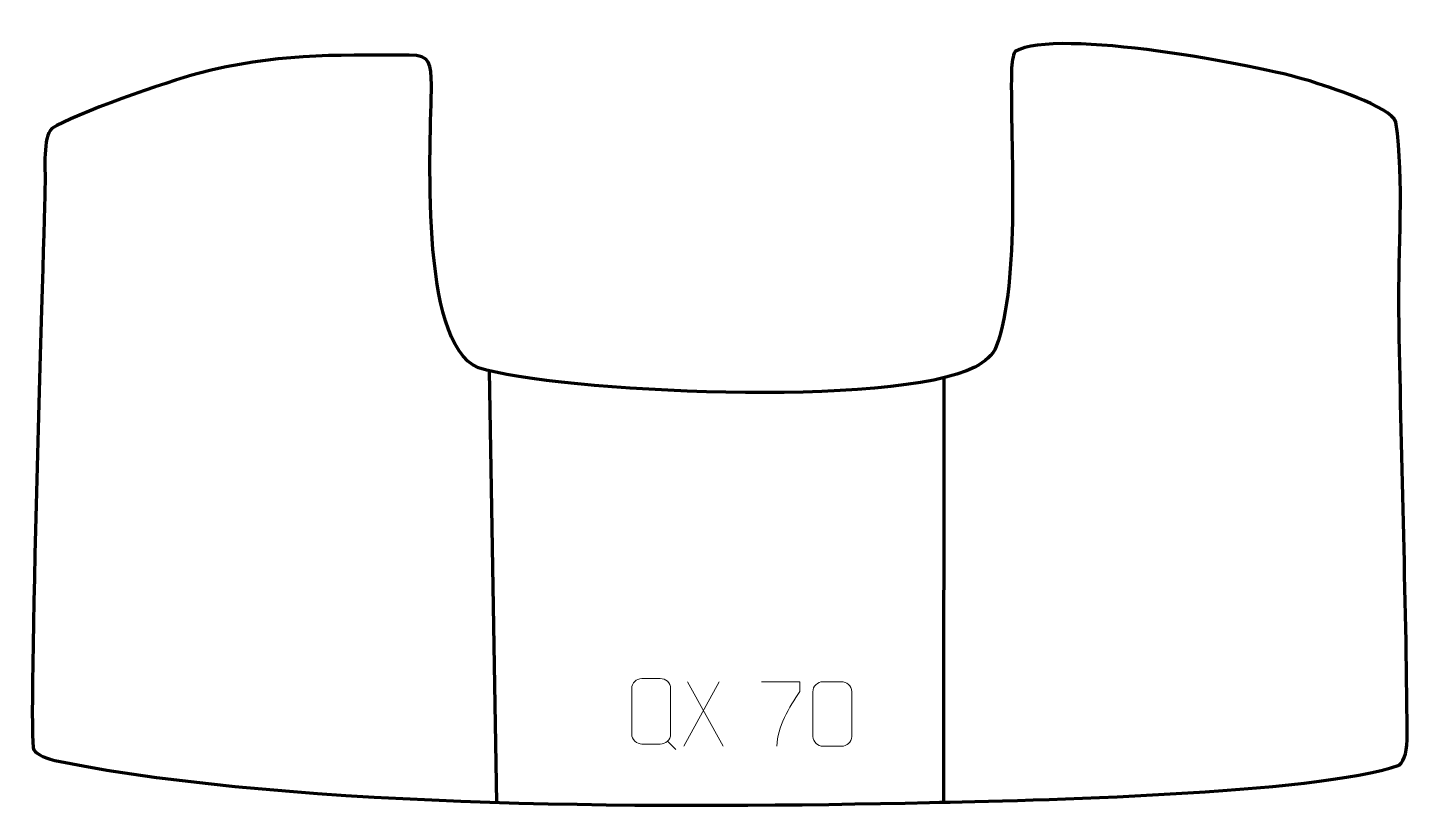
# Model space of a CAD drawing. Header units: millimetres. Extents: x -530 to 6, y 219 to 523.
import ezdxf

# ---------------------------------------------------------------- set-up
doc = ezdxf.new("R2010")
doc.units = ezdxf.units.MM
doc.header["$MEASUREMENT"] = 0
doc.layers.add('layer 2', color=7, linetype='Continuous')
doc.layers.add('layer 3', color=7, linetype='Continuous')

msp = doc.modelspace()

# ---------------------------------------------------------------- linework, layer by layer
at = {"layer": 'layer 2', "color": 142, "lineweight": 158}
for points in [[(-350.7358, 389.5199), (-350.7358, 389.5199), (-347.8659, 222.0223), (-347.8659, 222.0223)], [(-174.3253, 386.7804), (-174.3253, 386.7804), (-174.3361, 222.0742), (-174.3361, 222.0742)]]:
    msp.add_open_spline(points, degree=3, dxfattribs=at)
at = {"layer": 'layer 3', "color": 242, "lineweight": 158}
msp.add_open_spline([(-523.0236, 462.4589), (-522.9328, 467.2871), (-524.0011, 480.3342), (-520.408, 483.5054), (-520.408, 483.5054), (-512.1344, 489.0543), (-475.1971, 501.8055), (-463.6578, 504.8959), (-463.6578, 504.8959), (-433.653, 512.5578), (-412.1253, 512.0131), (-381.7023, 512.0218), (-381.7023, 512.0218), (-373.2999, 512.0243), (-373.2918, 508.3936), (-373.1043, 500.442), (-373.1043, 500.442), (-373.3076, 478.0756), (-378.3029, 400.5415), (-354.8986, 390.6537), (-354.8986, 390.6537), (-324.4895, 381.1555), (-193.2741, 374.7988), (-162.264, 390.9618), (-162.264, 390.9618), (-158.4151, 392.9679), (-155.2356, 395.455), (-153.9618, 398.8799), (-153.9618, 398.8799), (-144.4582, 424.4324), (-148.5459, 476.7853), (-148.0326, 505.5923), (-148.0326, 505.5923), (-147.9666, 509.2923), (-147.4934, 511.7811), (-146.5979, 513.4238), (-146.5979, 513.4238), (-130.4462, 522.6758), (-52.7248, 508.3691), (-32.2467, 501.9546), (-32.2467, 501.9546), (-25.6805, 499.7639), (-0.7884, 492.1852), (1.1896, 485.9344), (1.1896, 485.9344), (4.4389, 463.156), (1.9736, 436.2238), (2.3206, 412.719), (2.3206, 412.719), (3.1511, 358.0387), (5.1106, 303.3295), (5.5664, 248.6563), (5.5664, 248.6563), (5.622, 241.9889), (4.6409, 238.4507), (2.4693, 236.4801), (2.4693, 236.4801), (-30.2792, 225.0902), (-141.1809, 222.8217), (-179.8276, 221.9509), (-179.8276, 221.9509), (-278.7859, 219.7291), (-423.4405, 219.2882), (-517.1658, 237.8272), (-517.1658, 237.8272), (-522.9482, 238.971), (-525.977, 240.4237), (-527.4835, 242.5499), (-527.4835, 242.5499), (-529.8212, 245.8492), (-523.3507, 445.3339), (-523.0236, 462.4589)], degree=3, knots=[0, 0, 0, 0, 0.05263158, 0.05263158, 0.05263158, 0.05263158, 0.10526316, 0.10526316, 0.10526316, 0.10526316, 0.15789474, 0.15789474, 0.15789474, 0.15789474, 0.21052632, 0.21052632, 0.21052632, 0.21052632, 0.26315789, 0.26315789, 0.26315789, 0.26315789, 0.31578947, 0.31578947, 0.31578947, 0.31578947, 0.36842105, 0.36842105, 0.36842105, 0.36842105, 0.42105263, 0.42105263, 0.42105263, 0.42105263, 0.47368421, 0.47368421, 0.47368421, 0.47368421, 0.52631579, 0.52631579, 0.52631579, 0.52631579, 0.57894737, 0.57894737, 0.57894737, 0.57894737, 0.63157895, 0.63157895, 0.63157895, 0.63157895, 0.68421053, 0.68421053, 0.68421053, 0.68421053, 0.73684211, 0.73684211, 0.73684211, 0.73684211, 0.78947368, 0.78947368, 0.78947368, 0.78947368, 0.84210526, 0.84210526, 0.84210526, 0.84210526, 0.89473684, 0.89473684, 0.89473684, 0.89473684, 1, 1, 1, 1], dxfattribs=at)
at = {"layer": 'layer 3', "color": 250, "lineweight": 9}
for points, knots in [([(-291.414, 270.06), (-289.0462, 270.06), (-286.6782, 270.06), (-284.3102, 270.06), (-284.3102, 270.06), (-282.3284, 270.0962), (-280.3011, 268.5777), (-280.274, 266.0961), (-280.274, 266.0961), (-280.2743, 260.2455), (-280.2743, 254.3946), (-280.274, 248.5432), (-280.274, 248.5432), (-280.4162, 246.1779), (-282.1237, 244.6716), (-284.3102, 244.6606), (-284.3102, 244.6606), (-286.6842, 244.6611), (-289.058, 244.6611), (-291.4315, 244.6606), (-291.4315, 244.6606), (-293.3914, 244.5534), (-295.3992, 246.4719), (-295.3877, 248.5256), (-295.3877, 248.5256), (-295.3874, 254.3996), (-295.3874, 260.2734), (-295.3877, 266.1468), (-295.3877, 266.1468), (-295.3834, 268.3234), (-293.6052, 270.0737), (-291.414, 270.06)], [0, 0, 0, 0, 0.11111111, 0.11111111, 0.11111111, 0.11111111, 0.22222222, 0.22222222, 0.22222222, 0.22222222, 0.33333333, 0.33333333, 0.33333333, 0.33333333, 0.44444444, 0.44444444, 0.44444444, 0.44444444, 0.55555556, 0.55555556, 0.55555556, 0.55555556, 0.66666667, 0.66666667, 0.66666667, 0.66666667, 0.77777778, 0.77777778, 0.77777778, 0.77777778, 1, 1, 1, 1]), ([(-244.9661, 268.7855), (-244.9661, 268.7855), (-230.15, 268.7855), (-230.15, 268.7855), (-230.15, 268.7855), (-230.1503, 267.5359), (-230.1503, 266.2863), (-230.15, 265.0365), (-230.15, 265.0365), (-234.1444, 259.0394), (-239.0596, 251.2058), (-239.0596, 243.827)], [0, 0, 0, 0, 0.25, 0.25, 0.25, 0.25, 0.5, 0.5, 0.5, 0.5, 1, 1, 1, 1]), ([(-221.1387, 268.8055), (-218.7726, 268.8055), (-216.4061, 268.8055), (-214.0396, 268.8055), (-214.0396, 268.8055), (-212.0591, 268.8411), (-210.0331, 267.3468), (-210.006, 264.9047), (-210.006, 264.9047), (-210.0064, 259.1473), (-210.0064, 253.3895), (-210.006, 247.6313), (-210.006, 247.6313), (-210.1481, 245.3037), (-211.8545, 243.8214), (-214.0396, 243.8106), (-214.0396, 243.8106), (-216.412, 243.811), (-218.7844, 243.811), (-221.1564, 243.8106), (-221.1564, 243.8106), (-223.1149, 243.705), (-225.1213, 245.5929), (-225.1099, 247.6139), (-225.1099, 247.6139), (-225.1095, 253.3945), (-225.1095, 259.1748), (-225.1099, 264.9546), (-225.1099, 264.9546), (-225.1056, 267.0966), (-223.3285, 268.8191), (-221.1387, 268.8055)], [0, 0, 0, 0, 0.11111111, 0.11111111, 0.11111111, 0.11111111, 0.22222222, 0.22222222, 0.22222222, 0.22222222, 0.33333333, 0.33333333, 0.33333333, 0.33333333, 0.44444444, 0.44444444, 0.44444444, 0.44444444, 0.55555556, 0.55555556, 0.55555556, 0.55555556, 0.66666667, 0.66666667, 0.66666667, 0.66666667, 0.77777778, 0.77777778, 0.77777778, 0.77777778, 1, 1, 1, 1])]:
    msp.add_open_spline(points, degree=3, knots=knots, dxfattribs=at)
for points in [[(-261.415, 268.783), (-261.415, 268.783), (-275.1556, 243.8872), (-275.1556, 243.8872)], [(-273.701, 268.783), (-273.701, 268.783), (-259.9604, 243.8295), (-259.9604, 243.8295)], [(-281.4839, 245.7586), (-281.4839, 245.7586), (-278.2737, 242.5517), (-278.2737, 242.5517)]]:
    msp.add_open_spline(points, degree=3, dxfattribs=at)

doc.saveas('drawing.dxf')
